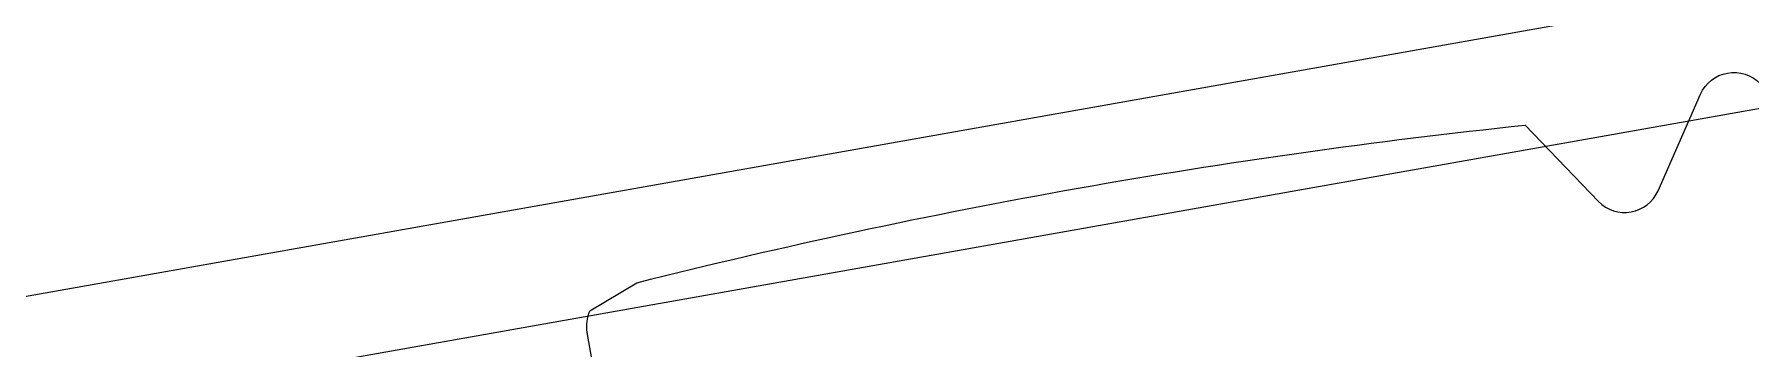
# Model space of a CAD drawing. Header units: millimetres. Extents: x -65527 to 8894748, y -37603 to 223697.
# Drawn here: x -31380.98 to -31366.71, y 101075.23 to 101077.84 of the extents above; entities that cross this region are included whole.
import ezdxf

# ---------------------------------------------------------------- set-up
doc = ezdxf.new("R2010")
doc.units = ezdxf.units.MM
doc.header["$LTSCALE"] = 10
doc.layers.add('Архитектура', color=251, linetype='Continuous')

msp = doc.modelspace()

# ---------------------------------------------------------------- linework, layer by layer
at = {"layer": 'Архитектура', "lineweight": 25, "transparency": 33554684}
msp.add_lwpolyline([(-31411.096, 101069.347), (-31360.815, 101078.259), (-31360.986, 101079.219), (-31411.266, 101070.308)], close=True, dxfattribs=at)
msp.add_lwpolyline([(-31411.096, 101069.347), (-31360.815, 101078.259), (-31360.986, 101079.219), (-31411.266, 101070.308)], close=True, dxfattribs=at)
msp.add_lwpolyline([(-31411.096, 101069.347), (-31360.815, 101078.259), (-31360.986, 101079.219), (-31411.266, 101070.308)], close=True, dxfattribs=at)
msp.add_lwpolyline([(-31411.096, 101069.347), (-31360.815, 101078.259), (-31360.986, 101079.219), (-31411.266, 101070.308)], close=True, dxfattribs=at)
msp.add_lwpolyline([(-31411.096, 101069.347), (-31360.815, 101078.259), (-31360.986, 101079.219), (-31411.266, 101070.308)], close=True, dxfattribs=at)
msp.add_lwpolyline([(-31411.096, 101069.347), (-31360.815, 101078.259), (-31360.986, 101079.219), (-31411.266, 101070.308)], close=True, dxfattribs=at)
msp.add_lwpolyline([(-31411.096, 101069.347), (-31360.815, 101078.259), (-31360.986, 101079.219), (-31411.266, 101070.308)], close=True, dxfattribs=at)
msp.add_lwpolyline([(-31411.096, 101069.347), (-31360.815, 101078.259), (-31360.986, 101079.219), (-31411.266, 101070.308)], close=True, dxfattribs=at)
msp.add_lwpolyline([(-31411.096, 101069.347), (-31360.815, 101078.259), (-31360.986, 101079.219), (-31411.266, 101070.308)], close=True, dxfattribs=at)
msp.add_lwpolyline([(-31411.096, 101069.347), (-31360.815, 101078.259), (-31360.986, 101079.219), (-31411.266, 101070.308)], close=True, dxfattribs=at)
msp.add_lwpolyline([(-31411.096, 101069.347), (-31360.815, 101078.259), (-31360.986, 101079.219), (-31411.266, 101070.308)], close=True, dxfattribs=at)
msp.add_lwpolyline([(-31411.096, 101069.347), (-31360.815, 101078.259), (-31360.986, 101079.219), (-31411.266, 101070.308)], close=True, dxfattribs=at)
msp.add_lwpolyline([(-31411.096, 101069.347), (-31360.815, 101078.259), (-31360.986, 101079.219), (-31411.266, 101070.308)], close=True, dxfattribs=at)
msp.add_lwpolyline([(-31411.096, 101069.347), (-31360.815, 101078.259), (-31360.986, 101079.219), (-31411.266, 101070.308)], close=True, dxfattribs=at)
msp.add_lwpolyline([(-31411.096, 101069.347), (-31360.815, 101078.259), (-31360.986, 101079.219), (-31411.266, 101070.308)], close=True, dxfattribs=at)
msp.add_lwpolyline([(-31411.096, 101069.347), (-31360.815, 101078.259), (-31360.986, 101079.219), (-31411.266, 101070.308)], close=True, dxfattribs=at)
msp.add_lwpolyline([(-31411.096, 101069.347), (-31360.815, 101078.259), (-31360.986, 101079.219), (-31411.266, 101070.308)], close=True, dxfattribs=at)
msp.add_lwpolyline([(-31411.096, 101069.347), (-31360.815, 101078.259), (-31360.986, 101079.219), (-31411.266, 101070.308)], close=True, dxfattribs=at)
msp.add_lwpolyline([(-31411.096, 101069.347), (-31360.815, 101078.259), (-31360.986, 101079.219), (-31411.266, 101070.308)], close=True, dxfattribs=at)
msp.add_lwpolyline([(-31411.096, 101069.347), (-31360.815, 101078.259), (-31360.986, 101079.219), (-31411.266, 101070.308)], close=True, dxfattribs=at)
msp.add_lwpolyline([(-31411.096, 101069.347), (-31360.815, 101078.259), (-31360.986, 101079.219), (-31411.266, 101070.308)], close=True, dxfattribs=at)
msp.add_lwpolyline([(-31411.096, 101069.347), (-31360.815, 101078.259), (-31360.986, 101079.219), (-31411.266, 101070.308)], close=True, dxfattribs=at)
msp.add_lwpolyline([(-31411.096, 101069.347), (-31360.815, 101078.259), (-31360.986, 101079.219), (-31411.266, 101070.308)], close=True, dxfattribs=at)
msp.add_lwpolyline([(-31411.096, 101069.347), (-31360.815, 101078.259), (-31360.986, 101079.219), (-31411.266, 101070.308)], close=True, dxfattribs=at)
msp.add_lwpolyline([(-31411.096, 101069.347), (-31360.815, 101078.259), (-31360.986, 101079.219), (-31411.266, 101070.308)], close=True, dxfattribs=at)
msp.add_lwpolyline([(-31411.096, 101069.347), (-31360.815, 101078.259), (-31360.986, 101079.219), (-31411.266, 101070.308)], close=True, dxfattribs=at)
msp.add_lwpolyline([(-31411.096, 101069.347), (-31360.815, 101078.259), (-31360.986, 101079.219), (-31411.266, 101070.308)], close=True, dxfattribs=at)
msp.add_lwpolyline([(-31411.096, 101069.347), (-31360.815, 101078.259), (-31360.986, 101079.219), (-31411.266, 101070.308)], close=True, dxfattribs=at)
msp.add_lwpolyline([(-31411.096, 101069.347), (-31360.815, 101078.259), (-31360.986, 101079.219), (-31411.266, 101070.308)], close=True, dxfattribs=at)
msp.add_lwpolyline([(-31411.096, 101069.347), (-31360.815, 101078.259), (-31360.986, 101079.219), (-31411.266, 101070.308)], close=True, dxfattribs=at)
msp.add_lwpolyline([(-31411.096, 101069.347), (-31360.815, 101078.259), (-31360.986, 101079.219), (-31411.266, 101070.308)], close=True, dxfattribs=at)
msp.add_lwpolyline([(-31411.096, 101069.347), (-31360.815, 101078.259), (-31360.986, 101079.219), (-31411.266, 101070.308)], close=True, dxfattribs=at)
msp.add_lwpolyline([(-31411.096, 101069.347), (-31360.815, 101078.259), (-31360.986, 101079.219), (-31411.266, 101070.308)], close=True, dxfattribs=at)
msp.add_lwpolyline([(-31411.096, 101069.347), (-31360.815, 101078.259), (-31360.986, 101079.219), (-31411.266, 101070.308)], close=True, dxfattribs=at)
msp.add_lwpolyline([(-31411.096, 101069.347), (-31360.815, 101078.259), (-31360.986, 101079.219), (-31411.266, 101070.308)], close=True, dxfattribs=at)
msp.add_lwpolyline([(-31411.096, 101069.347), (-31360.815, 101078.259), (-31360.986, 101079.219), (-31411.266, 101070.308)], close=True, dxfattribs=at)
msp.add_lwpolyline([(-31411.096, 101069.347), (-31360.815, 101078.259), (-31360.986, 101079.219), (-31411.266, 101070.308)], close=True, dxfattribs=at)
msp.add_lwpolyline([(-31411.096, 101069.347), (-31360.815, 101078.259), (-31360.986, 101079.219), (-31411.266, 101070.308)], close=True, dxfattribs=at)
msp.add_lwpolyline([(-31411.096, 101069.347), (-31360.815, 101078.259), (-31360.986, 101079.219), (-31411.266, 101070.308)], close=True, dxfattribs=at)
msp.add_lwpolyline([(-31411.096, 101069.347), (-31360.815, 101078.259), (-31360.986, 101079.219), (-31411.266, 101070.308)], close=True, dxfattribs=at)
msp.add_lwpolyline([(-31411.096, 101069.347), (-31360.815, 101078.259), (-31360.986, 101079.219), (-31411.266, 101070.308)], close=True, dxfattribs=at)
msp.add_lwpolyline([(-31411.096, 101069.347), (-31360.815, 101078.259), (-31360.986, 101079.219), (-31411.266, 101070.308)], close=True, dxfattribs=at)
msp.add_lwpolyline([(-31411.096, 101069.347), (-31360.815, 101078.259), (-31360.986, 101079.219), (-31411.266, 101070.308)], close=True, dxfattribs=at)
msp.add_lwpolyline([(-31411.096, 101069.347), (-31360.815, 101078.259), (-31360.986, 101079.219), (-31411.266, 101070.308)], close=True, dxfattribs=at)
msp.add_lwpolyline([(-31411.096, 101069.347), (-31360.815, 101078.259), (-31360.986, 101079.219), (-31411.266, 101070.308)], close=True, dxfattribs=at)
msp.add_lwpolyline([(-31411.096, 101069.347), (-31360.815, 101078.259), (-31360.986, 101079.219), (-31411.266, 101070.308)], close=True, dxfattribs=at)
msp.add_lwpolyline([(-31411.096, 101069.347), (-31360.815, 101078.259), (-31360.986, 101079.219), (-31411.266, 101070.308)], close=True, dxfattribs=at)
msp.add_lwpolyline([(-31411.096, 101069.347), (-31360.815, 101078.259), (-31360.986, 101079.219), (-31411.266, 101070.308)], close=True, dxfattribs=at)
msp.add_lwpolyline([(-31411.096, 101069.347), (-31360.815, 101078.259), (-31360.986, 101079.219), (-31411.266, 101070.308)], close=True, dxfattribs=at)
msp.add_lwpolyline([(-31411.096, 101069.347), (-31360.815, 101078.259), (-31360.986, 101079.219), (-31411.266, 101070.308)], close=True, dxfattribs=at)
msp.add_lwpolyline([(-31411.096, 101069.347), (-31360.815, 101078.259), (-31360.986, 101079.219), (-31411.266, 101070.308)], close=True, dxfattribs=at)
msp.add_lwpolyline([(-31411.096, 101069.347), (-31360.815, 101078.259), (-31360.986, 101079.219), (-31411.266, 101070.308)], close=True, dxfattribs=at)
msp.add_lwpolyline([(-31411.096, 101069.347), (-31360.815, 101078.259), (-31360.986, 101079.219), (-31411.266, 101070.308)], close=True, dxfattribs=at)
msp.add_lwpolyline([(-31411.096, 101069.347), (-31360.815, 101078.259), (-31360.986, 101079.219), (-31411.266, 101070.308)], close=True, dxfattribs=at)
msp.add_lwpolyline([(-31411.096, 101069.347), (-31360.815, 101078.259), (-31360.986, 101079.219), (-31411.266, 101070.308)], close=True, dxfattribs=at)
msp.add_lwpolyline([(-31411.096, 101069.347), (-31360.815, 101078.259), (-31360.986, 101079.219), (-31411.266, 101070.308)], close=True, dxfattribs=at)
msp.add_lwpolyline([(-31411.096, 101069.347), (-31360.815, 101078.259), (-31360.986, 101079.219), (-31411.266, 101070.308)], close=True, dxfattribs=at)
msp.add_lwpolyline([(-31411.096, 101069.347), (-31360.815, 101078.259), (-31360.986, 101079.219), (-31411.266, 101070.308)], close=True, dxfattribs=at)
msp.add_lwpolyline([(-31411.096, 101069.347), (-31360.815, 101078.259), (-31360.986, 101079.219), (-31411.266, 101070.308)], close=True, dxfattribs=at)
msp.add_lwpolyline([(-31411.096, 101069.347), (-31360.815, 101078.259), (-31360.986, 101079.219), (-31411.266, 101070.308)], close=True, dxfattribs=at)
msp.add_lwpolyline([(-31411.096, 101069.347), (-31360.815, 101078.259), (-31360.986, 101079.219), (-31411.266, 101070.308)], close=True, dxfattribs=at)
msp.add_lwpolyline([(-31411.096, 101069.347), (-31360.815, 101078.259), (-31360.986, 101079.219), (-31411.266, 101070.308)], close=True, dxfattribs=at)
msp.add_lwpolyline([(-31411.096, 101069.347), (-31360.815, 101078.259), (-31360.986, 101079.219), (-31411.266, 101070.308)], close=True, dxfattribs=at)
msp.add_lwpolyline([(-31411.096, 101069.347), (-31360.815, 101078.259), (-31360.986, 101079.219), (-31411.266, 101070.308)], close=True, dxfattribs=at)
msp.add_lwpolyline([(-31411.096, 101069.347), (-31360.815, 101078.259), (-31360.986, 101079.219), (-31411.266, 101070.308)], close=True, dxfattribs=at)
msp.add_lwpolyline([(-31411.096, 101069.347), (-31360.815, 101078.259), (-31360.986, 101079.219), (-31411.266, 101070.308)], close=True, dxfattribs=at)
msp.add_lwpolyline([(-31411.096, 101069.347), (-31360.815, 101078.259), (-31360.986, 101079.219), (-31411.266, 101070.308)], close=True, dxfattribs=at)
msp.add_lwpolyline([(-31411.096, 101069.347), (-31360.815, 101078.259), (-31360.986, 101079.219), (-31411.266, 101070.308)], close=True, dxfattribs=at)
msp.add_lwpolyline([(-31411.096, 101069.347), (-31360.815, 101078.259), (-31360.986, 101079.219), (-31411.266, 101070.308)], close=True, dxfattribs=at)
msp.add_lwpolyline([(-31411.096, 101069.347), (-31360.815, 101078.259), (-31360.986, 101079.219), (-31411.266, 101070.308)], close=True, dxfattribs=at)
msp.add_lwpolyline([(-31411.096, 101069.347), (-31360.815, 101078.259), (-31360.986, 101079.219), (-31411.266, 101070.308)], close=True, dxfattribs=at)
msp.add_lwpolyline([(-31411.096, 101069.347), (-31360.815, 101078.259), (-31360.986, 101079.219), (-31411.266, 101070.308)], close=True, dxfattribs=at)
msp.add_lwpolyline([(-31411.096, 101069.347), (-31360.815, 101078.259), (-31360.986, 101079.219), (-31411.266, 101070.308)], close=True, dxfattribs=at)
msp.add_lwpolyline([(-31411.096, 101069.347), (-31360.815, 101078.259), (-31360.986, 101079.219), (-31411.266, 101070.308)], close=True, dxfattribs=at)
msp.add_lwpolyline([(-31411.096, 101069.347), (-31360.815, 101078.259), (-31360.986, 101079.219), (-31411.266, 101070.308)], close=True, dxfattribs=at)
msp.add_lwpolyline([(-31411.096, 101069.347), (-31360.815, 101078.259), (-31360.986, 101079.219), (-31411.266, 101070.308)], close=True, dxfattribs=at)
msp.add_lwpolyline([(-31411.096, 101069.347), (-31360.815, 101078.259), (-31360.986, 101079.219), (-31411.266, 101070.308)], close=True, dxfattribs=at)
msp.add_lwpolyline([(-31411.096, 101069.347), (-31360.815, 101078.259), (-31360.986, 101079.219), (-31411.266, 101070.308)], close=True, dxfattribs=at)
msp.add_lwpolyline([(-31411.096, 101069.347), (-31360.815, 101078.259), (-31360.986, 101079.219), (-31411.266, 101070.308)], close=True, dxfattribs=at)
msp.add_lwpolyline([(-31411.096, 101069.347), (-31360.815, 101078.259), (-31360.986, 101079.219), (-31411.266, 101070.308)], close=True, dxfattribs=at)
msp.add_lwpolyline([(-31411.096, 101069.347), (-31360.815, 101078.259), (-31360.986, 101079.219), (-31411.266, 101070.308)], close=True, dxfattribs=at)
msp.add_lwpolyline([(-31411.096, 101069.347), (-31360.815, 101078.259), (-31360.986, 101079.219), (-31411.266, 101070.308)], close=True, dxfattribs=at)
msp.add_lwpolyline([(-31411.096, 101069.347), (-31360.815, 101078.259), (-31360.986, 101079.219), (-31411.266, 101070.308)], close=True, dxfattribs=at)
msp.add_lwpolyline([(-31411.096, 101069.347), (-31360.815, 101078.259), (-31360.986, 101079.219), (-31411.266, 101070.308)], close=True, dxfattribs=at)
msp.add_lwpolyline([(-31411.096, 101069.347), (-31360.815, 101078.259), (-31360.986, 101079.219), (-31411.266, 101070.308)], close=True, dxfattribs=at)
msp.add_lwpolyline([(-31411.096, 101069.347), (-31360.815, 101078.259), (-31360.986, 101079.219), (-31411.266, 101070.308)], close=True, dxfattribs=at)
msp.add_lwpolyline([(-31411.096, 101069.347), (-31360.815, 101078.259), (-31360.986, 101079.219), (-31411.266, 101070.308)], close=True, dxfattribs=at)
msp.add_lwpolyline([(-31411.096, 101069.347), (-31360.815, 101078.259), (-31360.986, 101079.219), (-31411.266, 101070.308)], close=True, dxfattribs=at)
msp.add_lwpolyline([(-31411.096, 101069.347), (-31360.815, 101078.259), (-31360.986, 101079.219), (-31411.266, 101070.308)], close=True, dxfattribs=at)
msp.add_lwpolyline([(-31411.096, 101069.347), (-31360.815, 101078.259), (-31360.986, 101079.219), (-31411.266, 101070.308)], close=True, dxfattribs=at)
msp.add_lwpolyline([(-31411.096, 101069.347), (-31360.815, 101078.259), (-31360.986, 101079.219), (-31411.266, 101070.308)], close=True, dxfattribs=at)
msp.add_lwpolyline([(-31411.096, 101069.347), (-31360.815, 101078.259), (-31360.986, 101079.219), (-31411.266, 101070.308)], close=True, dxfattribs=at)
msp.add_lwpolyline([(-31411.096, 101069.347), (-31360.815, 101078.259), (-31360.986, 101079.219), (-31411.266, 101070.308)], close=True, dxfattribs=at)
msp.add_lwpolyline([(-31411.096, 101069.347), (-31360.815, 101078.259), (-31360.986, 101079.219), (-31411.266, 101070.308)], close=True, dxfattribs=at)
msp.add_lwpolyline([(-31411.096, 101069.347), (-31360.815, 101078.259), (-31360.986, 101079.219), (-31411.266, 101070.308)], close=True, dxfattribs=at)
msp.add_lwpolyline([(-31411.096, 101069.347), (-31360.815, 101078.259), (-31360.986, 101079.219), (-31411.266, 101070.308)], close=True, dxfattribs=at)
msp.add_lwpolyline([(-31411.096, 101069.347), (-31360.815, 101078.259), (-31360.986, 101079.219), (-31411.266, 101070.308)], close=True, dxfattribs=at)
msp.add_lwpolyline([(-31411.096, 101069.347), (-31360.815, 101078.259), (-31360.986, 101079.219), (-31411.266, 101070.308)], close=True, dxfattribs=at)
msp.add_lwpolyline([(-31411.096, 101069.347), (-31360.815, 101078.259), (-31360.986, 101079.219), (-31411.266, 101070.308)], close=True, dxfattribs=at)
msp.add_lwpolyline([(-31411.096, 101069.347), (-31360.815, 101078.259), (-31360.986, 101079.219), (-31411.266, 101070.308)], close=True, dxfattribs=at)
msp.add_lwpolyline([(-31411.096, 101069.347), (-31360.815, 101078.259), (-31360.986, 101079.219), (-31411.266, 101070.308)], close=True, dxfattribs=at)
msp.add_lwpolyline([(-31411.096, 101069.347), (-31360.815, 101078.259), (-31360.986, 101079.219), (-31411.266, 101070.308)], close=True, dxfattribs=at)
msp.add_lwpolyline([(-31411.096, 101069.347), (-31360.815, 101078.259), (-31360.986, 101079.219), (-31411.266, 101070.308)], close=True, dxfattribs=at)
msp.add_lwpolyline([(-31411.096, 101069.347), (-31360.815, 101078.259), (-31360.986, 101079.219), (-31411.266, 101070.308)], close=True, dxfattribs=at)
msp.add_lwpolyline([(-31411.096, 101069.347), (-31360.815, 101078.259), (-31360.986, 101079.219), (-31411.266, 101070.308)], close=True, dxfattribs=at)
msp.add_lwpolyline([(-31411.096, 101069.347), (-31360.815, 101078.259), (-31360.986, 101079.219), (-31411.266, 101070.308)], close=True, dxfattribs=at)
msp.add_lwpolyline([(-31411.096, 101069.347), (-31360.815, 101078.259), (-31360.986, 101079.219), (-31411.266, 101070.308)], close=True, dxfattribs=at)
msp.add_lwpolyline([(-31411.096, 101069.347), (-31360.815, 101078.259), (-31360.986, 101079.219), (-31411.266, 101070.308)], close=True, dxfattribs=at)
msp.add_lwpolyline([(-31411.096, 101069.347), (-31360.815, 101078.259), (-31360.986, 101079.219), (-31411.266, 101070.308)], close=True, dxfattribs=at)
msp.add_lwpolyline([(-31366.432, 101074.34), (-31375.606, 101072.714, -0.414362), (-31375.959, 101072.961), (-31376.385, 101075.362, -0.151171), (-31376.363, 101075.541), (-31375.974, 101075.775, -0.035408), (-31368.586, 101077.085), (-31367.978, 101076.45, 0.527868), (-31367.482, 101076.538), (-31367.13, 101077.343, -0.527868), (-31366.634, 101077.431)], format="xyb", dxfattribs=at)
msp.add_lwpolyline([(-31366.432, 101074.34), (-31375.606, 101072.714, -0.414362), (-31375.959, 101072.961), (-31376.385, 101075.362, -0.151171), (-31376.363, 101075.541), (-31375.974, 101075.775, -0.035408), (-31368.586, 101077.085), (-31367.978, 101076.45, 0.527868), (-31367.482, 101076.538), (-31367.13, 101077.343, -0.527868), (-31366.634, 101077.431)], format="xyb", dxfattribs=at)
msp.add_lwpolyline([(-31366.432, 101074.34), (-31375.606, 101072.714, -0.414362), (-31375.959, 101072.961), (-31376.385, 101075.362, -0.151171), (-31376.363, 101075.541), (-31375.974, 101075.775, -0.035408), (-31368.586, 101077.085), (-31367.978, 101076.45, 0.527868), (-31367.482, 101076.538), (-31367.13, 101077.343, -0.527868), (-31366.634, 101077.431)], format="xyb", dxfattribs=at)
msp.add_lwpolyline([(-31366.432, 101074.34), (-31375.606, 101072.714, -0.414362), (-31375.959, 101072.961), (-31376.385, 101075.362, -0.151171), (-31376.363, 101075.541), (-31375.974, 101075.775, -0.035408), (-31368.586, 101077.085), (-31367.978, 101076.45, 0.527868), (-31367.482, 101076.538), (-31367.13, 101077.343, -0.527868), (-31366.634, 101077.431)], format="xyb", dxfattribs=at)
msp.add_lwpolyline([(-31366.432, 101074.34), (-31375.606, 101072.714, -0.414362), (-31375.959, 101072.961), (-31376.385, 101075.362, -0.151171), (-31376.363, 101075.541), (-31375.974, 101075.775, -0.035408), (-31368.586, 101077.085), (-31367.978, 101076.45, 0.527868), (-31367.482, 101076.538), (-31367.13, 101077.343, -0.527868), (-31366.634, 101077.431)], format="xyb", dxfattribs=at)
msp.add_lwpolyline([(-31366.432, 101074.34), (-31375.606, 101072.714, -0.414362), (-31375.959, 101072.961), (-31376.385, 101075.362, -0.151171), (-31376.363, 101075.541), (-31375.974, 101075.775, -0.035408), (-31368.586, 101077.085), (-31367.978, 101076.45, 0.527868), (-31367.482, 101076.538), (-31367.13, 101077.343, -0.527868), (-31366.634, 101077.431)], format="xyb", dxfattribs=at)
msp.add_lwpolyline([(-31366.432, 101074.34), (-31375.606, 101072.714, -0.414362), (-31375.959, 101072.961), (-31376.385, 101075.362, -0.151171), (-31376.363, 101075.541), (-31375.974, 101075.775, -0.035408), (-31368.586, 101077.085), (-31367.978, 101076.45, 0.527868), (-31367.482, 101076.538), (-31367.13, 101077.343, -0.527868), (-31366.634, 101077.431)], format="xyb", dxfattribs=at)
msp.add_lwpolyline([(-31366.432, 101074.34), (-31375.606, 101072.714, -0.414362), (-31375.959, 101072.961), (-31376.385, 101075.362, -0.151171), (-31376.363, 101075.541), (-31375.974, 101075.775, -0.035408), (-31368.586, 101077.085), (-31367.978, 101076.45, 0.527868), (-31367.482, 101076.538), (-31367.13, 101077.343, -0.527868), (-31366.634, 101077.431)], format="xyb", dxfattribs=at)
msp.add_lwpolyline([(-31366.432, 101074.34), (-31375.606, 101072.714, -0.414362), (-31375.959, 101072.961), (-31376.385, 101075.362, -0.151171), (-31376.363, 101075.541), (-31375.974, 101075.775, -0.035408), (-31368.586, 101077.085), (-31367.978, 101076.45, 0.527868), (-31367.482, 101076.538), (-31367.13, 101077.343, -0.527868), (-31366.634, 101077.431)], format="xyb", dxfattribs=at)
msp.add_lwpolyline([(-31366.432, 101074.34), (-31375.606, 101072.714, -0.414362), (-31375.959, 101072.961), (-31376.385, 101075.362, -0.151171), (-31376.363, 101075.541), (-31375.974, 101075.775, -0.035408), (-31368.586, 101077.085), (-31367.978, 101076.45, 0.527868), (-31367.482, 101076.538), (-31367.13, 101077.343, -0.527868), (-31366.634, 101077.431)], format="xyb", dxfattribs=at)
msp.add_lwpolyline([(-31366.432, 101074.34), (-31375.606, 101072.714, -0.414362), (-31375.959, 101072.961), (-31376.385, 101075.362, -0.151171), (-31376.363, 101075.541), (-31375.974, 101075.775, -0.035408), (-31368.586, 101077.085), (-31367.978, 101076.45, 0.527868), (-31367.482, 101076.538), (-31367.13, 101077.343, -0.527868), (-31366.634, 101077.431)], format="xyb", dxfattribs=at)
msp.add_lwpolyline([(-31366.432, 101074.34), (-31375.606, 101072.714, -0.414362), (-31375.959, 101072.961), (-31376.385, 101075.362, -0.151171), (-31376.363, 101075.541), (-31375.974, 101075.775, -0.035408), (-31368.586, 101077.085), (-31367.978, 101076.45, 0.527868), (-31367.482, 101076.538), (-31367.13, 101077.343, -0.527868), (-31366.634, 101077.431)], format="xyb", dxfattribs=at)
msp.add_lwpolyline([(-31366.432, 101074.34), (-31375.606, 101072.714, -0.414362), (-31375.959, 101072.961), (-31376.385, 101075.362, -0.151171), (-31376.363, 101075.541), (-31375.974, 101075.775, -0.035408), (-31368.586, 101077.085), (-31367.978, 101076.45, 0.527868), (-31367.482, 101076.538), (-31367.13, 101077.343, -0.527868), (-31366.634, 101077.431)], format="xyb", dxfattribs=at)
msp.add_lwpolyline([(-31366.432, 101074.34), (-31375.606, 101072.714, -0.414362), (-31375.959, 101072.961), (-31376.385, 101075.362, -0.151171), (-31376.363, 101075.541), (-31375.974, 101075.775, -0.035408), (-31368.586, 101077.085), (-31367.978, 101076.45, 0.527868), (-31367.482, 101076.538), (-31367.13, 101077.343, -0.527868), (-31366.634, 101077.431)], format="xyb", dxfattribs=at)
msp.add_lwpolyline([(-31366.432, 101074.34), (-31375.606, 101072.714, -0.414362), (-31375.959, 101072.961), (-31376.385, 101075.362, -0.151171), (-31376.363, 101075.541), (-31375.974, 101075.775, -0.035408), (-31368.586, 101077.085), (-31367.978, 101076.45, 0.527868), (-31367.482, 101076.538), (-31367.13, 101077.343, -0.527868), (-31366.634, 101077.431)], format="xyb", dxfattribs=at)
msp.add_lwpolyline([(-31366.432, 101074.34), (-31375.606, 101072.714, -0.414362), (-31375.959, 101072.961), (-31376.385, 101075.362, -0.151171), (-31376.363, 101075.541), (-31375.974, 101075.775, -0.035408), (-31368.586, 101077.085), (-31367.978, 101076.45, 0.527868), (-31367.482, 101076.538), (-31367.13, 101077.343, -0.527868), (-31366.634, 101077.431)], format="xyb", dxfattribs=at)
msp.add_lwpolyline([(-31366.432, 101074.34), (-31375.606, 101072.714, -0.414362), (-31375.959, 101072.961), (-31376.385, 101075.362, -0.151171), (-31376.363, 101075.541), (-31375.974, 101075.775, -0.035408), (-31368.586, 101077.085), (-31367.978, 101076.45, 0.527868), (-31367.482, 101076.538), (-31367.13, 101077.343, -0.527868), (-31366.634, 101077.431)], format="xyb", dxfattribs=at)
msp.add_lwpolyline([(-31366.432, 101074.34), (-31375.606, 101072.714, -0.414362), (-31375.959, 101072.961), (-31376.385, 101075.362, -0.151171), (-31376.363, 101075.541), (-31375.974, 101075.775, -0.035408), (-31368.586, 101077.085), (-31367.978, 101076.45, 0.527868), (-31367.482, 101076.538), (-31367.13, 101077.343, -0.527868), (-31366.634, 101077.431)], format="xyb", dxfattribs=at)
msp.add_lwpolyline([(-31366.432, 101074.34), (-31375.606, 101072.714, -0.414362), (-31375.959, 101072.961), (-31376.385, 101075.362, -0.151171), (-31376.363, 101075.541), (-31375.974, 101075.775, -0.035408), (-31368.586, 101077.085), (-31367.978, 101076.45, 0.527868), (-31367.482, 101076.538), (-31367.13, 101077.343, -0.527868), (-31366.634, 101077.431)], format="xyb", dxfattribs=at)
msp.add_lwpolyline([(-31366.432, 101074.34), (-31375.606, 101072.714, -0.414362), (-31375.959, 101072.961), (-31376.385, 101075.362, -0.151171), (-31376.363, 101075.541), (-31375.974, 101075.775, -0.035408), (-31368.586, 101077.085), (-31367.978, 101076.45, 0.527868), (-31367.482, 101076.538), (-31367.13, 101077.343, -0.527868), (-31366.634, 101077.431)], format="xyb", dxfattribs=at)
msp.add_lwpolyline([(-31366.432, 101074.34), (-31375.606, 101072.714, -0.414362), (-31375.959, 101072.961), (-31376.385, 101075.362, -0.151171), (-31376.363, 101075.541), (-31375.974, 101075.775, -0.035408), (-31368.586, 101077.085), (-31367.978, 101076.45, 0.527868), (-31367.482, 101076.538), (-31367.13, 101077.343, -0.527868), (-31366.634, 101077.431)], format="xyb", dxfattribs=at)
msp.add_lwpolyline([(-31366.432, 101074.34), (-31375.606, 101072.714, -0.414362), (-31375.959, 101072.961), (-31376.385, 101075.362, -0.151171), (-31376.363, 101075.541), (-31375.974, 101075.775, -0.035408), (-31368.586, 101077.085), (-31367.978, 101076.45, 0.527868), (-31367.482, 101076.538), (-31367.13, 101077.343, -0.527868), (-31366.634, 101077.431)], format="xyb", dxfattribs=at)
msp.add_lwpolyline([(-31366.432, 101074.34), (-31375.606, 101072.714, -0.414362), (-31375.959, 101072.961), (-31376.385, 101075.362, -0.151171), (-31376.363, 101075.541), (-31375.974, 101075.775, -0.035408), (-31368.586, 101077.085), (-31367.978, 101076.45, 0.527868), (-31367.482, 101076.538), (-31367.13, 101077.343, -0.527868), (-31366.634, 101077.431)], format="xyb", dxfattribs=at)
msp.add_lwpolyline([(-31366.432, 101074.34), (-31375.606, 101072.714, -0.414362), (-31375.959, 101072.961), (-31376.385, 101075.362, -0.151171), (-31376.363, 101075.541), (-31375.974, 101075.775, -0.035408), (-31368.586, 101077.085), (-31367.978, 101076.45, 0.527868), (-31367.482, 101076.538), (-31367.13, 101077.343, -0.527868), (-31366.634, 101077.431)], format="xyb", dxfattribs=at)
msp.add_lwpolyline([(-31366.432, 101074.34), (-31375.606, 101072.714, -0.414362), (-31375.959, 101072.961), (-31376.385, 101075.362, -0.151171), (-31376.363, 101075.541), (-31375.974, 101075.775, -0.035408), (-31368.586, 101077.085), (-31367.978, 101076.45, 0.527868), (-31367.482, 101076.538), (-31367.13, 101077.343, -0.527868), (-31366.634, 101077.431)], format="xyb", dxfattribs=at)
msp.add_lwpolyline([(-31366.432, 101074.34), (-31375.606, 101072.714, -0.414362), (-31375.959, 101072.961), (-31376.385, 101075.362, -0.151171), (-31376.363, 101075.541), (-31375.974, 101075.775, -0.035408), (-31368.586, 101077.085), (-31367.978, 101076.45, 0.527868), (-31367.482, 101076.538), (-31367.13, 101077.343, -0.527868), (-31366.634, 101077.431)], format="xyb", dxfattribs=at)
msp.add_lwpolyline([(-31366.432, 101074.34), (-31375.606, 101072.714, -0.414362), (-31375.959, 101072.961), (-31376.385, 101075.362, -0.151171), (-31376.363, 101075.541), (-31375.974, 101075.775, -0.035408), (-31368.586, 101077.085), (-31367.978, 101076.45, 0.527868), (-31367.482, 101076.538), (-31367.13, 101077.343, -0.527868), (-31366.634, 101077.431)], format="xyb", dxfattribs=at)
msp.add_lwpolyline([(-31366.432, 101074.34), (-31375.606, 101072.714, -0.414362), (-31375.959, 101072.961), (-31376.385, 101075.362, -0.151171), (-31376.363, 101075.541), (-31375.974, 101075.775, -0.035408), (-31368.586, 101077.085), (-31367.978, 101076.45, 0.527868), (-31367.482, 101076.538), (-31367.13, 101077.343, -0.527868), (-31366.634, 101077.431)], format="xyb", dxfattribs=at)
msp.add_lwpolyline([(-31366.432, 101074.34), (-31375.606, 101072.714, -0.414362), (-31375.959, 101072.961), (-31376.385, 101075.362, -0.151171), (-31376.363, 101075.541), (-31375.974, 101075.775, -0.035408), (-31368.586, 101077.085), (-31367.978, 101076.45, 0.527868), (-31367.482, 101076.538), (-31367.13, 101077.343, -0.527868), (-31366.634, 101077.431)], format="xyb", dxfattribs=at)
msp.add_lwpolyline([(-31366.432, 101074.34), (-31375.606, 101072.714, -0.414362), (-31375.959, 101072.961), (-31376.385, 101075.362, -0.151171), (-31376.363, 101075.541), (-31375.974, 101075.775, -0.035408), (-31368.586, 101077.085), (-31367.978, 101076.45, 0.527868), (-31367.482, 101076.538), (-31367.13, 101077.343, -0.527868), (-31366.634, 101077.431)], format="xyb", dxfattribs=at)
msp.add_lwpolyline([(-31366.432, 101074.34), (-31375.606, 101072.714, -0.414362), (-31375.959, 101072.961), (-31376.385, 101075.362, -0.151171), (-31376.363, 101075.541), (-31375.974, 101075.775, -0.035408), (-31368.586, 101077.085), (-31367.978, 101076.45, 0.527868), (-31367.482, 101076.538), (-31367.13, 101077.343, -0.527868), (-31366.634, 101077.431)], format="xyb", dxfattribs=at)
msp.add_lwpolyline([(-31366.432, 101074.34), (-31375.606, 101072.714, -0.414362), (-31375.959, 101072.961), (-31376.385, 101075.362, -0.151171), (-31376.363, 101075.541), (-31375.974, 101075.775, -0.035408), (-31368.586, 101077.085), (-31367.978, 101076.45, 0.527868), (-31367.482, 101076.538), (-31367.13, 101077.343, -0.527868), (-31366.634, 101077.431)], format="xyb", dxfattribs=at)
msp.add_lwpolyline([(-31366.432, 101074.34), (-31375.606, 101072.714, -0.414362), (-31375.959, 101072.961), (-31376.385, 101075.362, -0.151171), (-31376.363, 101075.541), (-31375.974, 101075.775, -0.035408), (-31368.586, 101077.085), (-31367.978, 101076.45, 0.527868), (-31367.482, 101076.538), (-31367.13, 101077.343, -0.527868), (-31366.634, 101077.431)], format="xyb", dxfattribs=at)
msp.add_lwpolyline([(-31366.432, 101074.34), (-31375.606, 101072.714, -0.414362), (-31375.959, 101072.961), (-31376.385, 101075.362, -0.151171), (-31376.363, 101075.541), (-31375.974, 101075.775, -0.035408), (-31368.586, 101077.085), (-31367.978, 101076.45, 0.527868), (-31367.482, 101076.538), (-31367.13, 101077.343, -0.527868), (-31366.634, 101077.431)], format="xyb", dxfattribs=at)
msp.add_lwpolyline([(-31366.432, 101074.34), (-31375.606, 101072.714, -0.414362), (-31375.959, 101072.961), (-31376.385, 101075.362, -0.151171), (-31376.363, 101075.541), (-31375.974, 101075.775, -0.035408), (-31368.586, 101077.085), (-31367.978, 101076.45, 0.527868), (-31367.482, 101076.538), (-31367.13, 101077.343, -0.527868), (-31366.634, 101077.431)], format="xyb", dxfattribs=at)
msp.add_lwpolyline([(-31366.432, 101074.34), (-31375.606, 101072.714, -0.414362), (-31375.959, 101072.961), (-31376.385, 101075.362, -0.151171), (-31376.363, 101075.541), (-31375.974, 101075.775, -0.035408), (-31368.586, 101077.085), (-31367.978, 101076.45, 0.527868), (-31367.482, 101076.538), (-31367.13, 101077.343, -0.527868), (-31366.634, 101077.431)], format="xyb", dxfattribs=at)
msp.add_lwpolyline([(-31366.432, 101074.34), (-31375.606, 101072.714, -0.414362), (-31375.959, 101072.961), (-31376.385, 101075.362, -0.151171), (-31376.363, 101075.541), (-31375.974, 101075.775, -0.035408), (-31368.586, 101077.085), (-31367.978, 101076.45, 0.527868), (-31367.482, 101076.538), (-31367.13, 101077.343, -0.527868), (-31366.634, 101077.431)], format="xyb", dxfattribs=at)
msp.add_lwpolyline([(-31366.432, 101074.34), (-31375.606, 101072.714, -0.414362), (-31375.959, 101072.961), (-31376.385, 101075.362, -0.151171), (-31376.363, 101075.541), (-31375.974, 101075.775, -0.035408), (-31368.586, 101077.085), (-31367.978, 101076.45, 0.527868), (-31367.482, 101076.538), (-31367.13, 101077.343, -0.527868), (-31366.634, 101077.431)], format="xyb", dxfattribs=at)
msp.add_lwpolyline([(-31366.432, 101074.34), (-31375.606, 101072.714, -0.414362), (-31375.959, 101072.961), (-31376.385, 101075.362, -0.151171), (-31376.363, 101075.541), (-31375.974, 101075.775, -0.035408), (-31368.586, 101077.085), (-31367.978, 101076.45, 0.527868), (-31367.482, 101076.538), (-31367.13, 101077.343, -0.527868), (-31366.634, 101077.431)], format="xyb", dxfattribs=at)
msp.add_lwpolyline([(-31366.432, 101074.34), (-31375.606, 101072.714, -0.414362), (-31375.959, 101072.961), (-31376.385, 101075.362, -0.151171), (-31376.363, 101075.541), (-31375.974, 101075.775, -0.035408), (-31368.586, 101077.085), (-31367.978, 101076.45, 0.527868), (-31367.482, 101076.538), (-31367.13, 101077.343, -0.527868), (-31366.634, 101077.431)], format="xyb", dxfattribs=at)
msp.add_lwpolyline([(-31366.432, 101074.34), (-31375.606, 101072.714, -0.414362), (-31375.959, 101072.961), (-31376.385, 101075.362, -0.151171), (-31376.363, 101075.541), (-31375.974, 101075.775, -0.035408), (-31368.586, 101077.085), (-31367.978, 101076.45, 0.527868), (-31367.482, 101076.538), (-31367.13, 101077.343, -0.527868), (-31366.634, 101077.431)], format="xyb", dxfattribs=at)
msp.add_lwpolyline([(-31366.432, 101074.34), (-31375.606, 101072.714, -0.414362), (-31375.959, 101072.961), (-31376.385, 101075.362, -0.151171), (-31376.363, 101075.541), (-31375.974, 101075.775, -0.035408), (-31368.586, 101077.085), (-31367.978, 101076.45, 0.527868), (-31367.482, 101076.538), (-31367.13, 101077.343, -0.527868), (-31366.634, 101077.431)], format="xyb", dxfattribs=at)
msp.add_lwpolyline([(-31366.432, 101074.34), (-31375.606, 101072.714, -0.414362), (-31375.959, 101072.961), (-31376.385, 101075.362, -0.151171), (-31376.363, 101075.541), (-31375.974, 101075.775, -0.035408), (-31368.586, 101077.085), (-31367.978, 101076.45, 0.527868), (-31367.482, 101076.538), (-31367.13, 101077.343, -0.527868), (-31366.634, 101077.431)], format="xyb", dxfattribs=at)
msp.add_lwpolyline([(-31366.432, 101074.34), (-31375.606, 101072.714, -0.414362), (-31375.959, 101072.961), (-31376.385, 101075.362, -0.151171), (-31376.363, 101075.541), (-31375.974, 101075.775, -0.035408), (-31368.586, 101077.085), (-31367.978, 101076.45, 0.527868), (-31367.482, 101076.538), (-31367.13, 101077.343, -0.527868), (-31366.634, 101077.431)], format="xyb", dxfattribs=at)
msp.add_lwpolyline([(-31366.432, 101074.34), (-31375.606, 101072.714, -0.414362), (-31375.959, 101072.961), (-31376.385, 101075.362, -0.151171), (-31376.363, 101075.541), (-31375.974, 101075.775, -0.035408), (-31368.586, 101077.085), (-31367.978, 101076.45, 0.527868), (-31367.482, 101076.538), (-31367.13, 101077.343, -0.527868), (-31366.634, 101077.431)], format="xyb", dxfattribs=at)
msp.add_lwpolyline([(-31366.432, 101074.34), (-31375.606, 101072.714, -0.414362), (-31375.959, 101072.961), (-31376.385, 101075.362, -0.151171), (-31376.363, 101075.541), (-31375.974, 101075.775, -0.035408), (-31368.586, 101077.085), (-31367.978, 101076.45, 0.527868), (-31367.482, 101076.538), (-31367.13, 101077.343, -0.527868), (-31366.634, 101077.431)], format="xyb", dxfattribs=at)
msp.add_lwpolyline([(-31366.432, 101074.34), (-31375.606, 101072.714, -0.414362), (-31375.959, 101072.961), (-31376.385, 101075.362, -0.151171), (-31376.363, 101075.541), (-31375.974, 101075.775, -0.035408), (-31368.586, 101077.085), (-31367.978, 101076.45, 0.527868), (-31367.482, 101076.538), (-31367.13, 101077.343, -0.527868), (-31366.634, 101077.431)], format="xyb", dxfattribs=at)
msp.add_lwpolyline([(-31366.432, 101074.34), (-31375.606, 101072.714, -0.414362), (-31375.959, 101072.961), (-31376.385, 101075.362, -0.151171), (-31376.363, 101075.541), (-31375.974, 101075.775, -0.035408), (-31368.586, 101077.085), (-31367.978, 101076.45, 0.527868), (-31367.482, 101076.538), (-31367.13, 101077.343, -0.527868), (-31366.634, 101077.431)], format="xyb", dxfattribs=at)
msp.add_lwpolyline([(-31366.432, 101074.34), (-31375.606, 101072.714, -0.414362), (-31375.959, 101072.961), (-31376.385, 101075.362, -0.151171), (-31376.363, 101075.541), (-31375.974, 101075.775, -0.035408), (-31368.586, 101077.085), (-31367.978, 101076.45, 0.527868), (-31367.482, 101076.538), (-31367.13, 101077.343, -0.527868), (-31366.634, 101077.431)], format="xyb", dxfattribs=at)
msp.add_lwpolyline([(-31366.432, 101074.34), (-31375.606, 101072.714, -0.414362), (-31375.959, 101072.961), (-31376.385, 101075.362, -0.151171), (-31376.363, 101075.541), (-31375.974, 101075.775, -0.035408), (-31368.586, 101077.085), (-31367.978, 101076.45, 0.527868), (-31367.482, 101076.538), (-31367.13, 101077.343, -0.527868), (-31366.634, 101077.431)], format="xyb", dxfattribs=at)
msp.add_lwpolyline([(-31366.432, 101074.34), (-31375.606, 101072.714, -0.414362), (-31375.959, 101072.961), (-31376.385, 101075.362, -0.151171), (-31376.363, 101075.541), (-31375.974, 101075.775, -0.035408), (-31368.586, 101077.085), (-31367.978, 101076.45, 0.527868), (-31367.482, 101076.538), (-31367.13, 101077.343, -0.527868), (-31366.634, 101077.431)], format="xyb", dxfattribs=at)
msp.add_lwpolyline([(-31366.432, 101074.34), (-31375.606, 101072.714, -0.414362), (-31375.959, 101072.961), (-31376.385, 101075.362, -0.151171), (-31376.363, 101075.541), (-31375.974, 101075.775, -0.035408), (-31368.586, 101077.085), (-31367.978, 101076.45, 0.527868), (-31367.482, 101076.538), (-31367.13, 101077.343, -0.527868), (-31366.634, 101077.431)], format="xyb", dxfattribs=at)
msp.add_lwpolyline([(-31366.432, 101074.34), (-31375.606, 101072.714, -0.414362), (-31375.959, 101072.961), (-31376.385, 101075.362, -0.151171), (-31376.363, 101075.541), (-31375.974, 101075.775, -0.035408), (-31368.586, 101077.085), (-31367.978, 101076.45, 0.527868), (-31367.482, 101076.538), (-31367.13, 101077.343, -0.527868), (-31366.634, 101077.431)], format="xyb", dxfattribs=at)
msp.add_lwpolyline([(-31366.432, 101074.34), (-31375.606, 101072.714, -0.414362), (-31375.959, 101072.961), (-31376.385, 101075.362, -0.151171), (-31376.363, 101075.541), (-31375.974, 101075.775, -0.035408), (-31368.586, 101077.085), (-31367.978, 101076.45, 0.527868), (-31367.482, 101076.538), (-31367.13, 101077.343, -0.527868), (-31366.634, 101077.431)], format="xyb", dxfattribs=at)
msp.add_lwpolyline([(-31366.432, 101074.34), (-31375.606, 101072.714, -0.414362), (-31375.959, 101072.961), (-31376.385, 101075.362, -0.151171), (-31376.363, 101075.541), (-31375.974, 101075.775, -0.035408), (-31368.586, 101077.085), (-31367.978, 101076.45, 0.527868), (-31367.482, 101076.538), (-31367.13, 101077.343, -0.527868), (-31366.634, 101077.431)], format="xyb", dxfattribs=at)
msp.add_lwpolyline([(-31366.432, 101074.34), (-31375.606, 101072.714, -0.414362), (-31375.959, 101072.961), (-31376.385, 101075.362, -0.151171), (-31376.363, 101075.541), (-31375.974, 101075.775, -0.035408), (-31368.586, 101077.085), (-31367.978, 101076.45, 0.527868), (-31367.482, 101076.538), (-31367.13, 101077.343, -0.527868), (-31366.634, 101077.431)], format="xyb", dxfattribs=at)
msp.add_lwpolyline([(-31366.432, 101074.34), (-31375.606, 101072.714, -0.414362), (-31375.959, 101072.961), (-31376.385, 101075.362, -0.151171), (-31376.363, 101075.541), (-31375.974, 101075.775, -0.035408), (-31368.586, 101077.085), (-31367.978, 101076.45, 0.527868), (-31367.482, 101076.538), (-31367.13, 101077.343, -0.527868), (-31366.634, 101077.431)], format="xyb", dxfattribs=at)
msp.add_lwpolyline([(-31366.432, 101074.34), (-31375.606, 101072.714, -0.414362), (-31375.959, 101072.961), (-31376.385, 101075.362, -0.151171), (-31376.363, 101075.541), (-31375.974, 101075.775, -0.035408), (-31368.586, 101077.085), (-31367.978, 101076.45, 0.527868), (-31367.482, 101076.538), (-31367.13, 101077.343, -0.527868), (-31366.634, 101077.431)], format="xyb", dxfattribs=at)
msp.add_lwpolyline([(-31366.432, 101074.34), (-31375.606, 101072.714, -0.414362), (-31375.959, 101072.961), (-31376.385, 101075.362, -0.151171), (-31376.363, 101075.541), (-31375.974, 101075.775, -0.035408), (-31368.586, 101077.085), (-31367.978, 101076.45, 0.527868), (-31367.482, 101076.538), (-31367.13, 101077.343, -0.527868), (-31366.634, 101077.431)], format="xyb", dxfattribs=at)
msp.add_lwpolyline([(-31366.432, 101074.34), (-31375.606, 101072.714, -0.414362), (-31375.959, 101072.961), (-31376.385, 101075.362, -0.151171), (-31376.363, 101075.541), (-31375.974, 101075.775, -0.035408), (-31368.586, 101077.085), (-31367.978, 101076.45, 0.527868), (-31367.482, 101076.538), (-31367.13, 101077.343, -0.527868), (-31366.634, 101077.431)], format="xyb", dxfattribs=at)
msp.add_lwpolyline([(-31366.432, 101074.34), (-31375.606, 101072.714, -0.414362), (-31375.959, 101072.961), (-31376.385, 101075.362, -0.151171), (-31376.363, 101075.541), (-31375.974, 101075.775, -0.035408), (-31368.586, 101077.085), (-31367.978, 101076.45, 0.527868), (-31367.482, 101076.538), (-31367.13, 101077.343, -0.527868), (-31366.634, 101077.431)], format="xyb", dxfattribs=at)
msp.add_lwpolyline([(-31366.432, 101074.34), (-31375.606, 101072.714, -0.414362), (-31375.959, 101072.961), (-31376.385, 101075.362, -0.151171), (-31376.363, 101075.541), (-31375.974, 101075.775, -0.035408), (-31368.586, 101077.085), (-31367.978, 101076.45, 0.527868), (-31367.482, 101076.538), (-31367.13, 101077.343, -0.527868), (-31366.634, 101077.431)], format="xyb", dxfattribs=at)
msp.add_lwpolyline([(-31366.432, 101074.34), (-31375.606, 101072.714, -0.414362), (-31375.959, 101072.961), (-31376.385, 101075.362, -0.151171), (-31376.363, 101075.541), (-31375.974, 101075.775, -0.035408), (-31368.586, 101077.085), (-31367.978, 101076.45, 0.527868), (-31367.482, 101076.538), (-31367.13, 101077.343, -0.527868), (-31366.634, 101077.431)], format="xyb", dxfattribs=at)
msp.add_lwpolyline([(-31366.432, 101074.34), (-31375.606, 101072.714, -0.414362), (-31375.959, 101072.961), (-31376.385, 101075.362, -0.151171), (-31376.363, 101075.541), (-31375.974, 101075.775, -0.035408), (-31368.586, 101077.085), (-31367.978, 101076.45, 0.527868), (-31367.482, 101076.538), (-31367.13, 101077.343, -0.527868), (-31366.634, 101077.431)], format="xyb", dxfattribs=at)
msp.add_lwpolyline([(-31366.432, 101074.34), (-31375.606, 101072.714, -0.414362), (-31375.959, 101072.961), (-31376.385, 101075.362, -0.151171), (-31376.363, 101075.541), (-31375.974, 101075.775, -0.035408), (-31368.586, 101077.085), (-31367.978, 101076.45, 0.527868), (-31367.482, 101076.538), (-31367.13, 101077.343, -0.527868), (-31366.634, 101077.431)], format="xyb", dxfattribs=at)
msp.add_lwpolyline([(-31366.432, 101074.34), (-31375.606, 101072.714, -0.414362), (-31375.959, 101072.961), (-31376.385, 101075.362, -0.151171), (-31376.363, 101075.541), (-31375.974, 101075.775, -0.035408), (-31368.586, 101077.085), (-31367.978, 101076.45, 0.527868), (-31367.482, 101076.538), (-31367.13, 101077.343, -0.527868), (-31366.634, 101077.431)], format="xyb", dxfattribs=at)
msp.add_lwpolyline([(-31366.432, 101074.34), (-31375.606, 101072.714, -0.414362), (-31375.959, 101072.961), (-31376.385, 101075.362, -0.151171), (-31376.363, 101075.541), (-31375.974, 101075.775, -0.035408), (-31368.586, 101077.085), (-31367.978, 101076.45, 0.527868), (-31367.482, 101076.538), (-31367.13, 101077.343, -0.527868), (-31366.634, 101077.431)], format="xyb", dxfattribs=at)
msp.add_lwpolyline([(-31366.432, 101074.34), (-31375.606, 101072.714, -0.414362), (-31375.959, 101072.961), (-31376.385, 101075.362, -0.151171), (-31376.363, 101075.541), (-31375.974, 101075.775, -0.035408), (-31368.586, 101077.085), (-31367.978, 101076.45, 0.527868), (-31367.482, 101076.538), (-31367.13, 101077.343, -0.527868), (-31366.634, 101077.431)], format="xyb", dxfattribs=at)
msp.add_lwpolyline([(-31366.432, 101074.34), (-31375.606, 101072.714, -0.414362), (-31375.959, 101072.961), (-31376.385, 101075.362, -0.151171), (-31376.363, 101075.541), (-31375.974, 101075.775, -0.035408), (-31368.586, 101077.085), (-31367.978, 101076.45, 0.527868), (-31367.482, 101076.538), (-31367.13, 101077.343, -0.527868), (-31366.634, 101077.431)], format="xyb", dxfattribs=at)
msp.add_lwpolyline([(-31366.432, 101074.34), (-31375.606, 101072.714, -0.414362), (-31375.959, 101072.961), (-31376.385, 101075.362, -0.151171), (-31376.363, 101075.541), (-31375.974, 101075.775, -0.035408), (-31368.586, 101077.085), (-31367.978, 101076.45, 0.527868), (-31367.482, 101076.538), (-31367.13, 101077.343, -0.527868), (-31366.634, 101077.431)], format="xyb", dxfattribs=at)
msp.add_lwpolyline([(-31366.432, 101074.34), (-31375.606, 101072.714, -0.414362), (-31375.959, 101072.961), (-31376.385, 101075.362, -0.151171), (-31376.363, 101075.541), (-31375.974, 101075.775, -0.035408), (-31368.586, 101077.085), (-31367.978, 101076.45, 0.527868), (-31367.482, 101076.538), (-31367.13, 101077.343, -0.527868), (-31366.634, 101077.431)], format="xyb", dxfattribs=at)
msp.add_lwpolyline([(-31366.432, 101074.34), (-31375.606, 101072.714, -0.414362), (-31375.959, 101072.961), (-31376.385, 101075.362, -0.151171), (-31376.363, 101075.541), (-31375.974, 101075.775, -0.035408), (-31368.586, 101077.085), (-31367.978, 101076.45, 0.527868), (-31367.482, 101076.538), (-31367.13, 101077.343, -0.527868), (-31366.634, 101077.431)], format="xyb", dxfattribs=at)
msp.add_lwpolyline([(-31366.432, 101074.34), (-31375.606, 101072.714, -0.414362), (-31375.959, 101072.961), (-31376.385, 101075.362, -0.151171), (-31376.363, 101075.541), (-31375.974, 101075.775, -0.035408), (-31368.586, 101077.085), (-31367.978, 101076.45, 0.527868), (-31367.482, 101076.538), (-31367.13, 101077.343, -0.527868), (-31366.634, 101077.431)], format="xyb", dxfattribs=at)
msp.add_lwpolyline([(-31366.432, 101074.34), (-31375.606, 101072.714, -0.414362), (-31375.959, 101072.961), (-31376.385, 101075.362, -0.151171), (-31376.363, 101075.541), (-31375.974, 101075.775, -0.035408), (-31368.586, 101077.085), (-31367.978, 101076.45, 0.527868), (-31367.482, 101076.538), (-31367.13, 101077.343, -0.527868), (-31366.634, 101077.431)], format="xyb", dxfattribs=at)
msp.add_lwpolyline([(-31366.432, 101074.34), (-31375.606, 101072.714, -0.414362), (-31375.959, 101072.961), (-31376.385, 101075.362, -0.151171), (-31376.363, 101075.541), (-31375.974, 101075.775, -0.035408), (-31368.586, 101077.085), (-31367.978, 101076.45, 0.527868), (-31367.482, 101076.538), (-31367.13, 101077.343, -0.527868), (-31366.634, 101077.431)], format="xyb", dxfattribs=at)
msp.add_lwpolyline([(-31366.432, 101074.34), (-31375.606, 101072.714, -0.414362), (-31375.959, 101072.961), (-31376.385, 101075.362, -0.151171), (-31376.363, 101075.541), (-31375.974, 101075.775, -0.035408), (-31368.586, 101077.085), (-31367.978, 101076.45, 0.527868), (-31367.482, 101076.538), (-31367.13, 101077.343, -0.527868), (-31366.634, 101077.431)], format="xyb", dxfattribs=at)
msp.add_lwpolyline([(-31366.432, 101074.34), (-31375.606, 101072.714, -0.414362), (-31375.959, 101072.961), (-31376.385, 101075.362, -0.151171), (-31376.363, 101075.541), (-31375.974, 101075.775, -0.035408), (-31368.586, 101077.085), (-31367.978, 101076.45, 0.527868), (-31367.482, 101076.538), (-31367.13, 101077.343, -0.527868), (-31366.634, 101077.431)], format="xyb", dxfattribs=at)
msp.add_lwpolyline([(-31366.432, 101074.34), (-31375.606, 101072.714, -0.414362), (-31375.959, 101072.961), (-31376.385, 101075.362, -0.151171), (-31376.363, 101075.541), (-31375.974, 101075.775, -0.035408), (-31368.586, 101077.085), (-31367.978, 101076.45, 0.527868), (-31367.482, 101076.538), (-31367.13, 101077.343, -0.527868), (-31366.634, 101077.431)], format="xyb", dxfattribs=at)
msp.add_lwpolyline([(-31366.432, 101074.34), (-31375.606, 101072.714, -0.414362), (-31375.959, 101072.961), (-31376.385, 101075.362, -0.151171), (-31376.363, 101075.541), (-31375.974, 101075.775, -0.035408), (-31368.586, 101077.085), (-31367.978, 101076.45, 0.527868), (-31367.482, 101076.538), (-31367.13, 101077.343, -0.527868), (-31366.634, 101077.431)], format="xyb", dxfattribs=at)
msp.add_lwpolyline([(-31366.432, 101074.34), (-31375.606, 101072.714, -0.414362), (-31375.959, 101072.961), (-31376.385, 101075.362, -0.151171), (-31376.363, 101075.541), (-31375.974, 101075.775, -0.035408), (-31368.586, 101077.085), (-31367.978, 101076.45, 0.527868), (-31367.482, 101076.538), (-31367.13, 101077.343, -0.527868), (-31366.634, 101077.431)], format="xyb", dxfattribs=at)
msp.add_lwpolyline([(-31366.432, 101074.34), (-31375.606, 101072.714, -0.414362), (-31375.959, 101072.961), (-31376.385, 101075.362, -0.151171), (-31376.363, 101075.541), (-31375.974, 101075.775, -0.035408), (-31368.586, 101077.085), (-31367.978, 101076.45, 0.527868), (-31367.482, 101076.538), (-31367.13, 101077.343, -0.527868), (-31366.634, 101077.431)], format="xyb", dxfattribs=at)
msp.add_lwpolyline([(-31366.432, 101074.34), (-31375.606, 101072.714, -0.414362), (-31375.959, 101072.961), (-31376.385, 101075.362, -0.151171), (-31376.363, 101075.541), (-31375.974, 101075.775, -0.035408), (-31368.586, 101077.085), (-31367.978, 101076.45, 0.527868), (-31367.482, 101076.538), (-31367.13, 101077.343, -0.527868), (-31366.634, 101077.431)], format="xyb", dxfattribs=at)
msp.add_lwpolyline([(-31366.432, 101074.34), (-31375.606, 101072.714, -0.414362), (-31375.959, 101072.961), (-31376.385, 101075.362, -0.151171), (-31376.363, 101075.541), (-31375.974, 101075.775, -0.035408), (-31368.586, 101077.085), (-31367.978, 101076.45, 0.527868), (-31367.482, 101076.538), (-31367.13, 101077.343, -0.527868), (-31366.634, 101077.431)], format="xyb", dxfattribs=at)
msp.add_lwpolyline([(-31366.432, 101074.34), (-31375.606, 101072.714, -0.414362), (-31375.959, 101072.961), (-31376.385, 101075.362, -0.151171), (-31376.363, 101075.541), (-31375.974, 101075.775, -0.035408), (-31368.586, 101077.085), (-31367.978, 101076.45, 0.527868), (-31367.482, 101076.538), (-31367.13, 101077.343, -0.527868), (-31366.634, 101077.431)], format="xyb", dxfattribs=at)
msp.add_lwpolyline([(-31366.432, 101074.34), (-31375.606, 101072.714, -0.414362), (-31375.959, 101072.961), (-31376.385, 101075.362, -0.151171), (-31376.363, 101075.541), (-31375.974, 101075.775, -0.035408), (-31368.586, 101077.085), (-31367.978, 101076.45, 0.527868), (-31367.482, 101076.538), (-31367.13, 101077.343, -0.527868), (-31366.634, 101077.431)], format="xyb", dxfattribs=at)
msp.add_lwpolyline([(-31366.432, 101074.34), (-31375.606, 101072.714, -0.414362), (-31375.959, 101072.961), (-31376.385, 101075.362, -0.151171), (-31376.363, 101075.541), (-31375.974, 101075.775, -0.035408), (-31368.586, 101077.085), (-31367.978, 101076.45, 0.527868), (-31367.482, 101076.538), (-31367.13, 101077.343, -0.527868), (-31366.634, 101077.431)], format="xyb", dxfattribs=at)
msp.add_lwpolyline([(-31366.432, 101074.34), (-31375.606, 101072.714, -0.414362), (-31375.959, 101072.961), (-31376.385, 101075.362, -0.151171), (-31376.363, 101075.541), (-31375.974, 101075.775, -0.035408), (-31368.586, 101077.085), (-31367.978, 101076.45, 0.527868), (-31367.482, 101076.538), (-31367.13, 101077.343, -0.527868), (-31366.634, 101077.431)], format="xyb", dxfattribs=at)
msp.add_lwpolyline([(-31366.432, 101074.34), (-31375.606, 101072.714, -0.414362), (-31375.959, 101072.961), (-31376.385, 101075.362, -0.151171), (-31376.363, 101075.541), (-31375.974, 101075.775, -0.035408), (-31368.586, 101077.085), (-31367.978, 101076.45, 0.527868), (-31367.482, 101076.538), (-31367.13, 101077.343, -0.527868), (-31366.634, 101077.431)], format="xyb", dxfattribs=at)
msp.add_lwpolyline([(-31366.432, 101074.34), (-31375.606, 101072.714, -0.414362), (-31375.959, 101072.961), (-31376.385, 101075.362, -0.151171), (-31376.363, 101075.541), (-31375.974, 101075.775, -0.035408), (-31368.586, 101077.085), (-31367.978, 101076.45, 0.527868), (-31367.482, 101076.538), (-31367.13, 101077.343, -0.527868), (-31366.634, 101077.431)], format="xyb", dxfattribs=at)
msp.add_lwpolyline([(-31366.432, 101074.34), (-31375.606, 101072.714, -0.414362), (-31375.959, 101072.961), (-31376.385, 101075.362, -0.151171), (-31376.363, 101075.541), (-31375.974, 101075.775, -0.035408), (-31368.586, 101077.085), (-31367.978, 101076.45, 0.527868), (-31367.482, 101076.538), (-31367.13, 101077.343, -0.527868), (-31366.634, 101077.431)], format="xyb", dxfattribs=at)
msp.add_lwpolyline([(-31366.432, 101074.34), (-31375.606, 101072.714, -0.414362), (-31375.959, 101072.961), (-31376.385, 101075.362, -0.151171), (-31376.363, 101075.541), (-31375.974, 101075.775, -0.035408), (-31368.586, 101077.085), (-31367.978, 101076.45, 0.527868), (-31367.482, 101076.538), (-31367.13, 101077.343, -0.527868), (-31366.634, 101077.431)], format="xyb", dxfattribs=at)
msp.add_lwpolyline([(-31366.432, 101074.34), (-31375.606, 101072.714, -0.414362), (-31375.959, 101072.961), (-31376.385, 101075.362, -0.151171), (-31376.363, 101075.541), (-31375.974, 101075.775, -0.035408), (-31368.586, 101077.085), (-31367.978, 101076.45, 0.527868), (-31367.482, 101076.538), (-31367.13, 101077.343, -0.527868), (-31366.634, 101077.431)], format="xyb", dxfattribs=at)
msp.add_lwpolyline([(-31366.432, 101074.34), (-31375.606, 101072.714, -0.414362), (-31375.959, 101072.961), (-31376.385, 101075.362, -0.151171), (-31376.363, 101075.541), (-31375.974, 101075.775, -0.035408), (-31368.586, 101077.085), (-31367.978, 101076.45, 0.527868), (-31367.482, 101076.538), (-31367.13, 101077.343, -0.527868), (-31366.634, 101077.431)], format="xyb", dxfattribs=at)
msp.add_lwpolyline([(-31366.432, 101074.34), (-31375.606, 101072.714, -0.414362), (-31375.959, 101072.961), (-31376.385, 101075.362, -0.151171), (-31376.363, 101075.541), (-31375.974, 101075.775, -0.035408), (-31368.586, 101077.085), (-31367.978, 101076.45, 0.527868), (-31367.482, 101076.538), (-31367.13, 101077.343, -0.527868), (-31366.634, 101077.431)], format="xyb", dxfattribs=at)
msp.add_lwpolyline([(-31366.432, 101074.34), (-31375.606, 101072.714, -0.414362), (-31375.959, 101072.961), (-31376.385, 101075.362, -0.151171), (-31376.363, 101075.541), (-31375.974, 101075.775, -0.035408), (-31368.586, 101077.085), (-31367.978, 101076.45, 0.527868), (-31367.482, 101076.538), (-31367.13, 101077.343, -0.527868), (-31366.634, 101077.431)], format="xyb", dxfattribs=at)
msp.add_lwpolyline([(-31366.432, 101074.34), (-31375.606, 101072.714, -0.414362), (-31375.959, 101072.961), (-31376.385, 101075.362, -0.151171), (-31376.363, 101075.541), (-31375.974, 101075.775, -0.035408), (-31368.586, 101077.085), (-31367.978, 101076.45, 0.527868), (-31367.482, 101076.538), (-31367.13, 101077.343, -0.527868), (-31366.634, 101077.431)], format="xyb", dxfattribs=at)
msp.add_lwpolyline([(-31366.432, 101074.34), (-31375.606, 101072.714, -0.414362), (-31375.959, 101072.961), (-31376.385, 101075.362, -0.151171), (-31376.363, 101075.541), (-31375.974, 101075.775, -0.035408), (-31368.586, 101077.085), (-31367.978, 101076.45, 0.527868), (-31367.482, 101076.538), (-31367.13, 101077.343, -0.527868), (-31366.634, 101077.431)], format="xyb", dxfattribs=at)
msp.add_lwpolyline([(-31366.432, 101074.34), (-31375.606, 101072.714, -0.414362), (-31375.959, 101072.961), (-31376.385, 101075.362, -0.151171), (-31376.363, 101075.541), (-31375.974, 101075.775, -0.035408), (-31368.586, 101077.085), (-31367.978, 101076.45, 0.527868), (-31367.482, 101076.538), (-31367.13, 101077.343, -0.527868), (-31366.634, 101077.431)], format="xyb", dxfattribs=at)
msp.add_lwpolyline([(-31366.432, 101074.34), (-31375.606, 101072.714, -0.414362), (-31375.959, 101072.961), (-31376.385, 101075.362, -0.151171), (-31376.363, 101075.541), (-31375.974, 101075.775, -0.035408), (-31368.586, 101077.085), (-31367.978, 101076.45, 0.527868), (-31367.482, 101076.538), (-31367.13, 101077.343, -0.527868), (-31366.634, 101077.431)], format="xyb", dxfattribs=at)
msp.add_lwpolyline([(-31366.432, 101074.34), (-31375.606, 101072.714, -0.414362), (-31375.959, 101072.961), (-31376.385, 101075.362, -0.151171), (-31376.363, 101075.541), (-31375.974, 101075.775, -0.035408), (-31368.586, 101077.085), (-31367.978, 101076.45, 0.527868), (-31367.482, 101076.538), (-31367.13, 101077.343, -0.527868), (-31366.634, 101077.431)], format="xyb", dxfattribs=at)
msp.add_lwpolyline([(-31366.432, 101074.34), (-31375.606, 101072.714, -0.414362), (-31375.959, 101072.961), (-31376.385, 101075.362, -0.151171), (-31376.363, 101075.541), (-31375.974, 101075.775, -0.035408), (-31368.586, 101077.085), (-31367.978, 101076.45, 0.527868), (-31367.482, 101076.538), (-31367.13, 101077.343, -0.527868), (-31366.634, 101077.431)], format="xyb", dxfattribs=at)
msp.add_lwpolyline([(-31366.432, 101074.34), (-31375.606, 101072.714, -0.414362), (-31375.959, 101072.961), (-31376.385, 101075.362, -0.151171), (-31376.363, 101075.541), (-31375.974, 101075.775, -0.035408), (-31368.586, 101077.085), (-31367.978, 101076.45, 0.527868), (-31367.482, 101076.538), (-31367.13, 101077.343, -0.527868), (-31366.634, 101077.431)], format="xyb", dxfattribs=at)
msp.add_lwpolyline([(-31366.432, 101074.34), (-31375.606, 101072.714, -0.414362), (-31375.959, 101072.961), (-31376.385, 101075.362, -0.151171), (-31376.363, 101075.541), (-31375.974, 101075.775, -0.035408), (-31368.586, 101077.085), (-31367.978, 101076.45, 0.527868), (-31367.482, 101076.538), (-31367.13, 101077.343, -0.527868), (-31366.634, 101077.431)], format="xyb", dxfattribs=at)
msp.add_lwpolyline([(-31366.432, 101074.34), (-31375.606, 101072.714, -0.414362), (-31375.959, 101072.961), (-31376.385, 101075.362, -0.151171), (-31376.363, 101075.541), (-31375.974, 101075.775, -0.035408), (-31368.586, 101077.085), (-31367.978, 101076.45, 0.527868), (-31367.482, 101076.538), (-31367.13, 101077.343, -0.527868), (-31366.634, 101077.431)], format="xyb", dxfattribs=at)
msp.add_lwpolyline([(-31366.432, 101074.34), (-31375.606, 101072.714, -0.414362), (-31375.959, 101072.961), (-31376.385, 101075.362, -0.151171), (-31376.363, 101075.541), (-31375.974, 101075.775, -0.035408), (-31368.586, 101077.085), (-31367.978, 101076.45, 0.527868), (-31367.482, 101076.538), (-31367.13, 101077.343, -0.527868), (-31366.634, 101077.431)], format="xyb", dxfattribs=at)
msp.add_lwpolyline([(-31366.432, 101074.34), (-31375.606, 101072.714, -0.414362), (-31375.959, 101072.961), (-31376.385, 101075.362, -0.151171), (-31376.363, 101075.541), (-31375.974, 101075.775, -0.035408), (-31368.586, 101077.085), (-31367.978, 101076.45, 0.527868), (-31367.482, 101076.538), (-31367.13, 101077.343, -0.527868), (-31366.634, 101077.431)], format="xyb", dxfattribs=at)
msp.add_lwpolyline([(-31366.432, 101074.34), (-31375.606, 101072.714, -0.414362), (-31375.959, 101072.961), (-31376.385, 101075.362, -0.151171), (-31376.363, 101075.541), (-31375.974, 101075.775, -0.035408), (-31368.586, 101077.085), (-31367.978, 101076.45, 0.527868), (-31367.482, 101076.538), (-31367.13, 101077.343, -0.527868), (-31366.634, 101077.431)], format="xyb", dxfattribs=at)
msp.add_lwpolyline([(-31366.432, 101074.34), (-31375.606, 101072.714, -0.414362), (-31375.959, 101072.961), (-31376.385, 101075.362, -0.151171), (-31376.363, 101075.541), (-31375.974, 101075.775, -0.035408), (-31368.586, 101077.085), (-31367.978, 101076.45, 0.527868), (-31367.482, 101076.538), (-31367.13, 101077.343, -0.527868), (-31366.634, 101077.431)], format="xyb", dxfattribs=at)
msp.add_lwpolyline([(-31366.432, 101074.34), (-31375.606, 101072.714, -0.414362), (-31375.959, 101072.961), (-31376.385, 101075.362, -0.151171), (-31376.363, 101075.541), (-31375.974, 101075.775, -0.035408), (-31368.586, 101077.085), (-31367.978, 101076.45, 0.527868), (-31367.482, 101076.538), (-31367.13, 101077.343, -0.527868), (-31366.634, 101077.431)], format="xyb", dxfattribs=at)
msp.add_arc((-31935.649, 110639.793), 9778.655, 272.592548, 356.6353914, dxfattribs=at)

doc.saveas('drawing.dxf')
